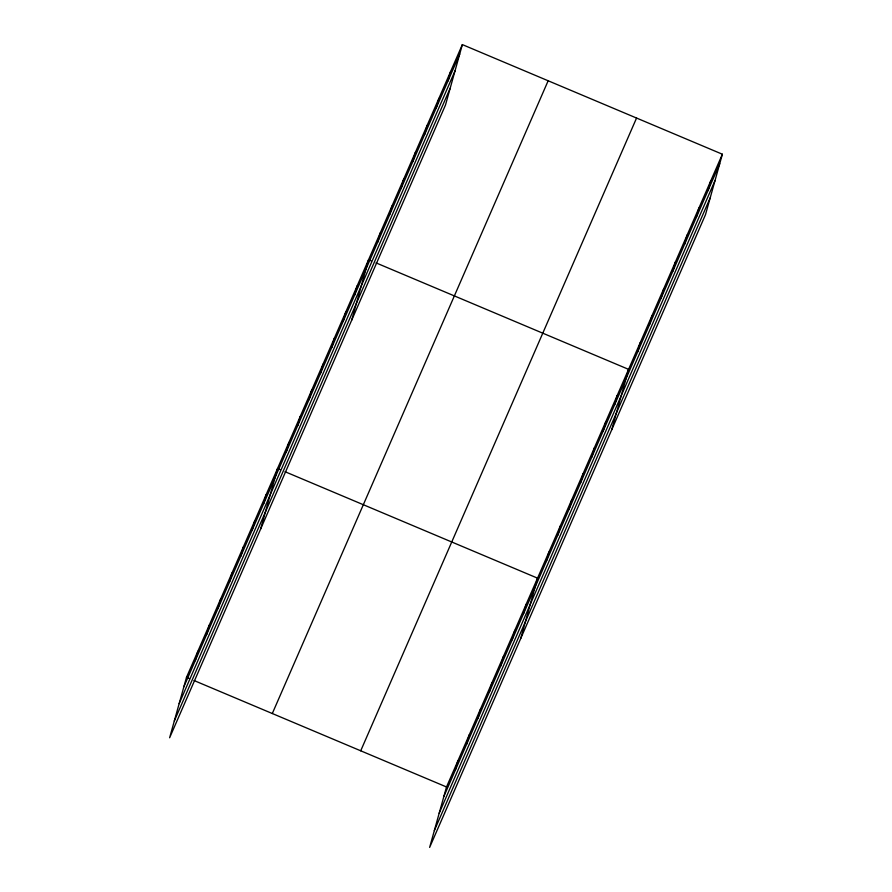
<?xml version="1.0" encoding="UTF-8"?>
<svg xmlns="http://www.w3.org/2000/svg" width="892" height="892" viewBox="0 0 892 892"><rect width="100%" height="100%" fill="white"/><g stroke="black" fill="none" stroke-linecap="round" stroke-linejoin="round"><path stroke-width="1.34" d="M462.357 44.6L186.495 677.351L169.625 737.773L445.487 105.033L462.357 44.6L722.375 154.227L705.505 214.649L429.643 847.4L446.513 786.967L722.375 154.227M195.236 660.716L197.879 651.249M206.609 634.613L209.252 625.147M217.994 608.511L220.636 599.045M229.367 582.409L232.009 572.943M240.751 556.307L243.393 546.841M252.124 530.216L254.778 520.738M263.508 504.114L266.15 494.636M260.654 528.967L277.535 468.545L280.021 469.593M286.265 451.91L288.908 442.443M297.649 425.807L300.292 416.341M309.022 399.705L311.665 390.239M320.406 373.603L323.049 364.137M331.779 347.501L334.422 338.035M343.164 321.41L345.806 311.932M354.537 295.308L357.179 285.83M351.693 320.161L368.563 259.739L371.05 260.787M377.639 242.312L380.282 232.845M389.369 215.418L392.012 205.952M401.088 188.524L403.73 179.058M412.818 161.63L415.46 152.164M424.536 134.748L427.179 125.27M436.266 107.854L438.909 98.388M447.985 80.96L450.627 71.494M455.255 770.342L457.897 760.865M466.627 744.24L469.281 734.774M478.012 718.138L480.654 708.672M489.396 692.036L492.038 682.57M500.769 665.934L503.411 656.467M512.153 639.832L514.795 630.365M523.526 613.729L526.168 604.263M520.683 638.594L537.553 578.161L284.994 471.69M546.283 561.536L548.926 552.059M557.667 535.434L560.31 525.957M569.04 509.332L571.683 499.866M580.424 483.23L583.067 473.763M591.797 457.128L594.451 447.661M603.182 431.026L605.824 421.559M614.566 404.923L617.208 395.457M611.711 429.788L628.581 369.355L376.023 262.884M637.668 351.939L640.311 342.461M649.387 325.045L652.03 315.578M661.117 298.151L663.759 288.685M672.836 271.257L675.478 261.791M684.554 244.363L687.208 234.897M696.284 217.47L698.927 208.003M708.003 190.587L710.656 181.109M183.852 686.818L459.714 54.066M179.158 703.632L455.02 70.881M174.319 720.959L450.181 88.208M272.305 713.522L548.156 80.771M360.714 750.796L636.565 118.045M443.87 796.444L719.732 163.693M439.176 813.259L715.038 180.507M434.337 830.586L710.199 197.834M186.495 677.351L188.981 678.399M193.954 680.496L446.513 786.967"/></g></svg>
